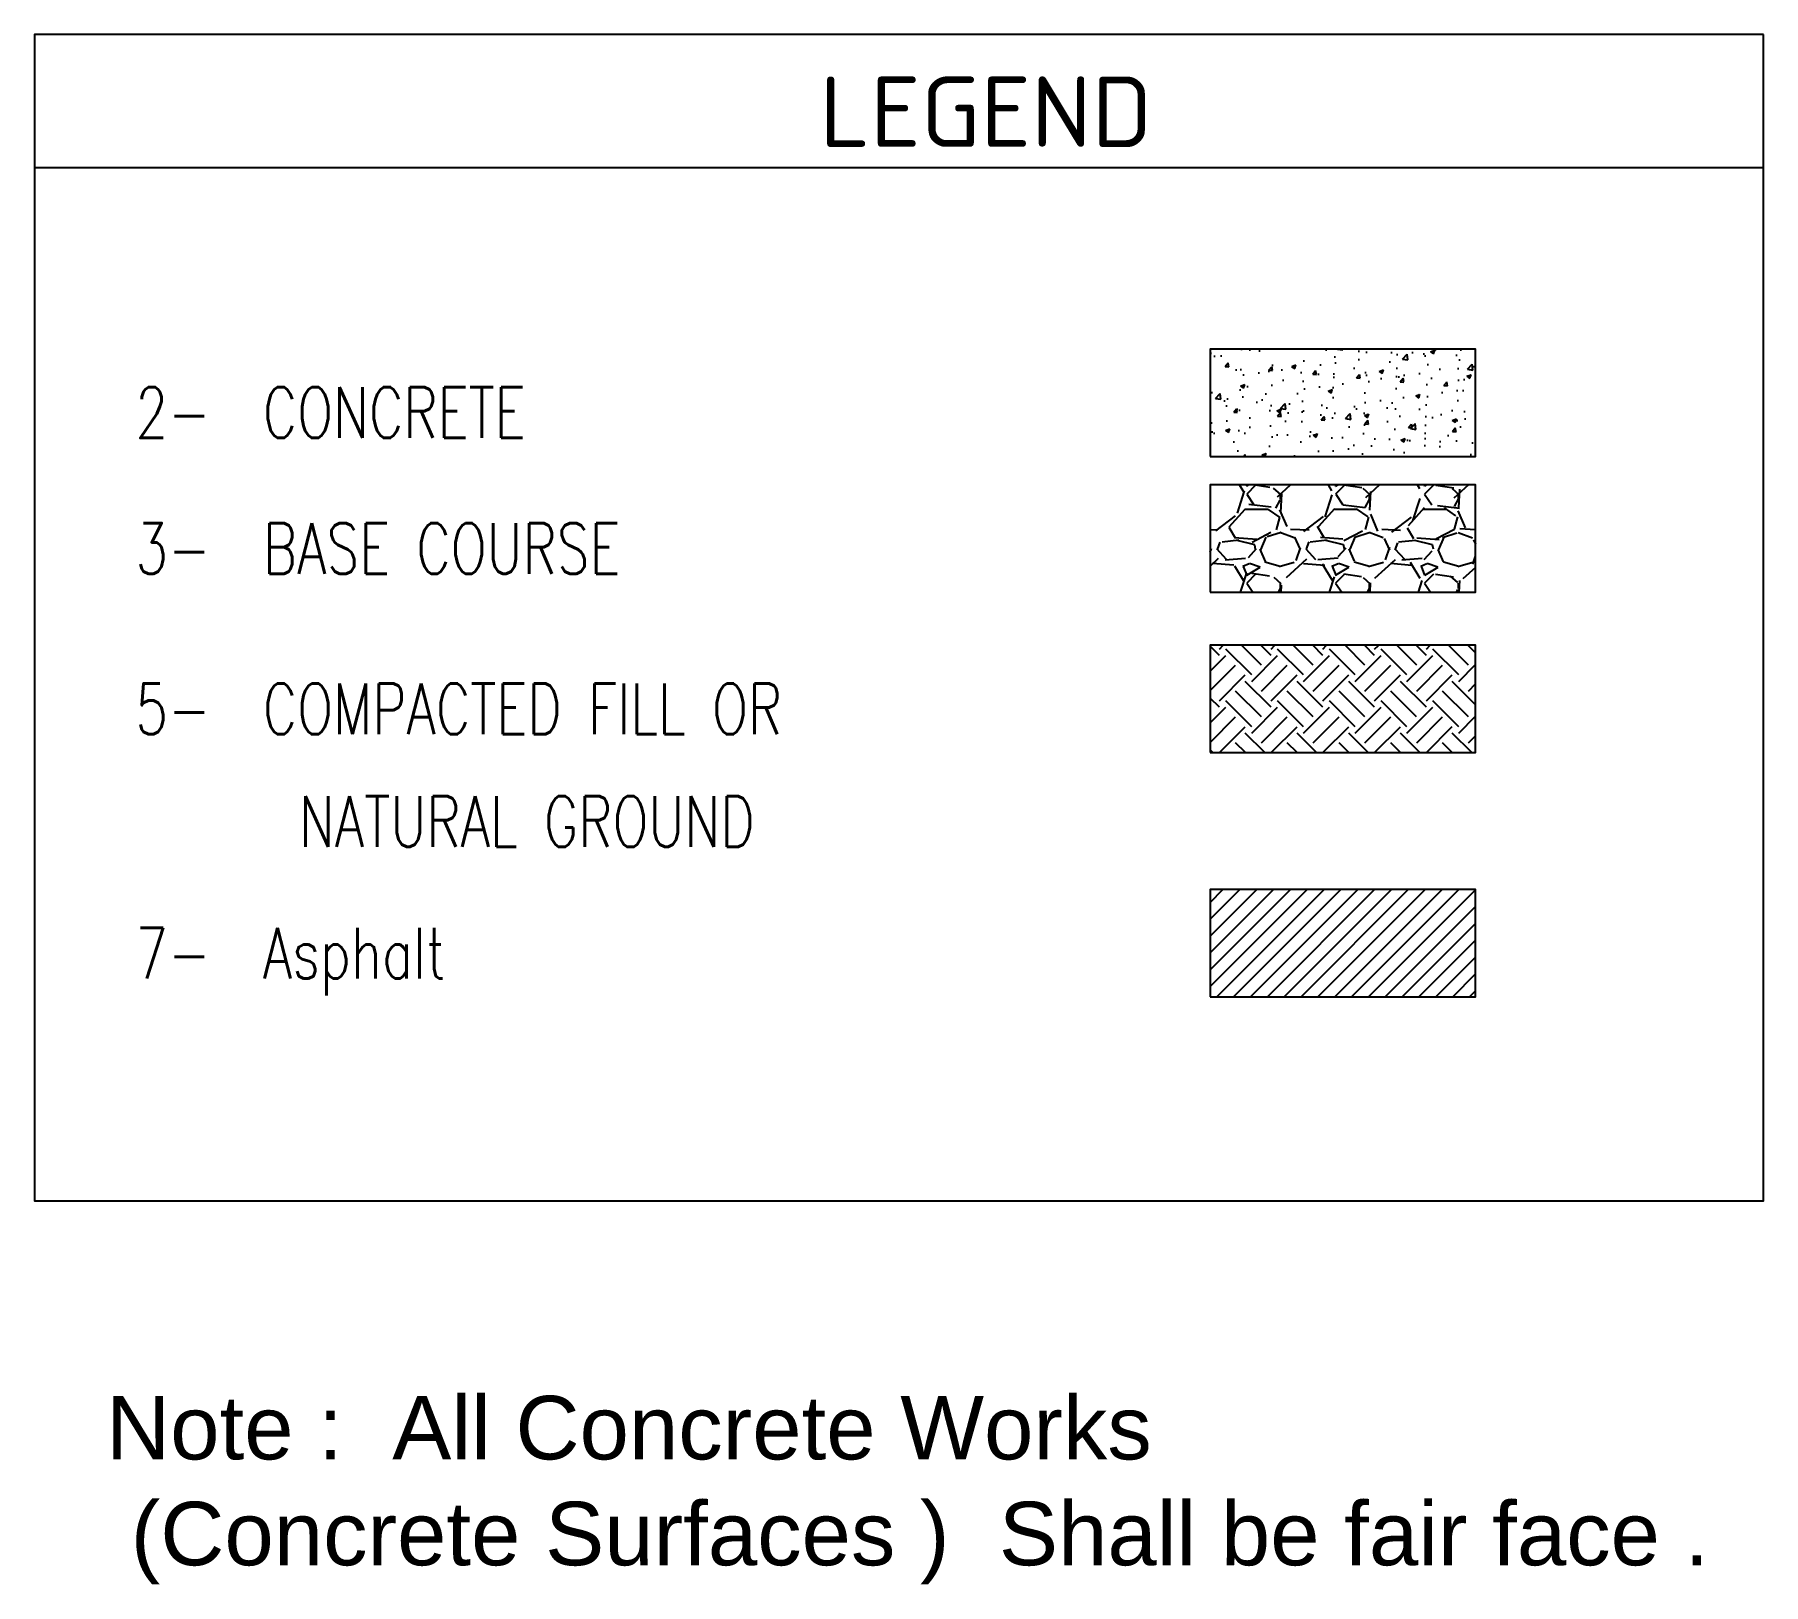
# Model space of a CAD drawing. Extents: x 151242 to 151523, y 158752 to 159354.
# Drawn here: x 151401.07 to 151406.51, y 158888.88 to 158893.76 of the extents above; entities that cross this region are included whole.
import ezdxf

# ---------------------------------------------------------------- set-up
doc = ezdxf.new("R2010")
doc.units = 0
doc.header["$LTSCALE"] = 3
doc.header["$MEASUREMENT"] = 0
for name, color, linetype in [('G-Border', 4, 'CONTINUOUS'), ('G-Text Sub', 3, 'CONTINUOUS'), ('POLI', 3, 'CONTINUOUS'), ('TEXT', 7, 'CONTINUOUS'), ('TEXTS', 1, 'CONTINUOUS'), ('TILES', 8, 'CONTINUOUS'), ('TXT', 6, 'CONTINUOUS'), ('wall-out', 7, 'CONTINUOUS')]:
    doc.layers.add(name, color=color, linetype=linetype)
doc.styles.add('1 - 3.5mm', font='isocpeur.ttf', dxfattribs={"height": 3.5})
doc.styles.add('ROMANS', font='romans.shx')

msp = doc.modelspace()

# ---------------------------------------------------------------- hatches: boundary and pattern name
at = {"layer": 'TEXT', "linetype": 'Continuous'}
h = msp.add_hatch(dxfattribs=at)
h.set_pattern_fill('AR-CONC', color=8, scale=0.019193, style=0)
h.set_pattern_definition([(50, (151681.65515, 158898.60726), (0.137663504, -0.012043996), [0.014394725, -0.15834197]), (355, (151681.65515, 158898.60726), (-0.0266305, 0.14436798), [0.01151578, -0.12667358]), (100.4514, (151681.66663, 158898.60626), (0.11103311, 0.1323239), [0.01223363, -0.13456997]), (46.1842, (151681.65515, 158898.64565), (0.20483521, -0.03176801), [0.02159209, -0.23751296]), (96.6356, (151681.67222, 158898.643), (0.1793895, 0.18696211), [0.01835045, -0.20185492]), (351.1842, (151681.65515, 158898.64565), (0.17938935, 0.18696225), [0.01727367, -0.19001036]), (21, (151681.67435, 158898.63605), (0.11456417, -0.077274507), [0.014394725, -0.15834197]), (326, (151681.67435, 158898.63605), (0.04669943, 0.1391778), [0.01151578, -0.12667358]), (71.4514, (151681.6839, 158898.62961), (0.161263645, 0.06190317), [0.01223363, -0.13456997]), (37.5, (151681.655154, 158898.60726), (0.002333837, 0.063892205), [0, -0.12513814, 0, -0.128592873, 0, -0.1271534]), (7.5, (151681.655154, 158898.60726), (0.050490847, 0.075699306), [0, -0.07331713, 0, -0.122259194, 0, -0.04846224]), (327.5, (151681.612353, 158898.60726), (0.102456359, -0.004328949), [0, -0.047982415, 0, -0.149705136, 0, -0.1986472]), (317.5, (151681.59316, 158898.60726), (0.111930724, 0.019213115), [0, -0.06237714, 0, -0.099419565, 0, -0.1410683])])
h.paths.add_polyline_path([(151405.6033, 158892.4326), (151405.6033, 158892.7703), (151404.768, 158892.7703), (151404.768, 158892.4326)])
h = msp.add_hatch(dxfattribs=at)
h.set_pattern_fill('EARTH', color=8, scale=0.460631, angle=45, style=0)
h.set_pattern_definition([(45, (151681.65515, 158900.94569), (0, 0.16285772), [0.1151578, -0.1151578]), (45, (151681.62462, 158900.97623), (0, 0.16285772), [0.1151578, -0.1151578]), (45, (151681.59408, 158901.00676), (0, 0.16285772), [0.1151578, -0.1151578]), (135, (151681.59408, 158901.02712), (-0.16285772, 7e-17), [0.1151578, -0.1151578]), (135, (151681.62462, 158901.05766), (-0.16285772, 7e-17), [0.1151578, -0.1151578]), (135, (151681.65515, 158901.08819), (-0.16285772, 7e-17), [0.1151578, -0.1151578])])
h.paths.add_polyline_path([(151405.6033, 158891.4999), (151405.6033, 158891.8376), (151404.768, 158891.8376), (151404.768, 158891.4999)])
at = {"layer": 'TEXTS'}
h = msp.add_hatch(dxfattribs=at)
h.set_pattern_fill('ANSI31', color=8, scale=0.3)
h.set_pattern_definition([(45, (-755.352345, -22313.67992), (-0.0265165042945, 0.0265165042945), [])])
h.paths.add_polyline_path([(151405.6033, 158890.7309), (151405.6033, 158891.0686), (151404.768, 158891.0686), (151404.768, 158890.7309)])
at = {"layer": 'TILES', "linetype": 'Continuous'}
h = msp.add_hatch(dxfattribs=at)
h.set_pattern_fill('GRAVEL', color=8, scale=0.28, style=0)
h.set_pattern_definition([(228.0128, (151401.269215, 158884.017976), (-2.239999505, -2.520000376), [0.03767, -3.7293446]), (184.9697, (151401.244015, 158883.989976), (3.360000294, 0.279997566), [0.064643, -6.399659]), (132.5104, (151401.179615, 158883.984376), (2.7999974, -3.08000243), [0.0455806, -4.512489]), (267.2737, (151401.070415, 158883.914376), (0.279998885, 5.600000083), [0.0588666, -5.827796]), (292.8337, (151401.067615, 158883.855576), (-1.400002774, 3.359998995), [0.0577234, -5.7146244]), (357.2737, (151401.090015, 158883.802376), (-5.600000083, 0.279998885), [0.0588666, -5.827796]), (37.6942, (151401.148815, 158883.799576), (-3.640002057, -2.799997313), [0.077848, -7.7069577]), (72.2553, (151401.210415, 158883.847176), (1.960003014, 6.159998945), [0.0734966, -7.27617]), (121.4296, (151401.232815, 158883.917176), (-2.240002306, 3.63999861), [0.059066, -5.8475404]), (175.2364, (151401.202015, 158883.967576), (3.080000265, -0.27999763), [0.067433, -3.3042136]), (222.3974, (151401.134815, 158883.973176), (-3.360002058, -3.079997783), [0.0872054, -8.633345]), (138.8141, (151401.347615, 158883.911576), (-1.960000825, 1.67999925), [0.029764, -2.9466763]), (171.4692, (151401.325215, 158883.931176), (3.63999952, -0.560002215), [0.0566264, -5.606023]), (225, (151401.26921, 158883.93958), (-3e-17, -0.28), [0.039598, -0.356382]), (203.1986, (151401.249615, 158883.973176), (1.39999992, 0.56000037), [0.021324, -2.111092]), (291.8014, (151401.230015, 158883.964776), (-0.27999997, 0.84000008), [0.030157, -1.4776894]), (30.9638, (151401.241215, 158883.936776), (0.83999945, 0.5600007), [0.04898, -1.5836864]), (161.5651, (151401.283215, 158883.96198), (0.5600001, -0.27999955), [0.0354175, -0.85002]), (16.3895, (151401.067615, 158883.964776), (2.800000616, 0.83999796), [0.049616, -4.9119966]), (70.3462, (151401.115215, 158883.978776), (-1.11999867, -3.080000598), [0.041625, -4.120874]), (293.1986, (151401.283215, 158884.017976), (-0.56000037, 1.39999992), [0.042648, -2.089768]), (343.6105, (151401.300015, 158883.978776), (-2.800000616, 0.83999796), [0.049616, -4.9119966]), (339.444, (151401.067615, 158883.791176), (-1.40000052, 0.55999888), [0.0478464, -2.344475]), (294.7751, (151401.112415, 158883.774376), (-1.399997813, 3.08000096), [0.04009, -3.9689]), (66.8014, (151401.286015, 158883.737976), (0.56000037, 1.39999992), [0.042648, -2.089768]), (17.354, (151401.302815, 158883.777176), (-3.640000565, -1.11999846), [0.0469367, -4.6467187]), (69.444, (151401.148815, 158883.737976), (-0.55999888, -1.40000052), [0.023923, -2.368398]), (101.3099, (151401.269215, 158883.737976), (-0.27999934, 1.1200002), [0.014277, -1.413448]), (165.9638, (151401.266415, 158883.751976), (0.84000015, -0.27999946), [0.0577234, -1.096746]), (186.009, (151401.210415, 158883.765976), (2.79999993, 0.27999981), [0.053494, -5.2958984]), (303.6901, (151401.241215, 158883.911576), (-0.2800004, 0.5599999), [0.040382, -0.969172]), (353.1572, (151401.263615, 158883.877976), (4.759999822, -0.56000224), [0.0705023, -6.9797176]), (60.9454, (151401.333615, 158883.869576), (-1.12000001, -1.96000011), [0.0288277, -2.853949]), (90, (151401.34761, 158883.89478), (-0.28, 0.28), [0.0168, -0.2632]), (120.2564, (151401.204815, 158883.774376), (1.11999857, -1.960000688), [0.038899, -3.8509856]), (48.0128, (151401.185215, 158883.807976), (2.239999505, 2.520000376), [0.07534, -3.6916746]), (0, (151401.23561, 158883.86398), (0.28, 0.28), [0.0728, -0.2072]), (325.3048, (151401.308415, 158883.863976), (-2.799998393, 1.96000241), [0.044272, -4.382917]), (254.0546, (151401.344815, 158883.838776), (-0.27999997, -1.12000004), [0.0407686, -1.997662]), (207.646, (151401.333615, 158883.799576), (-5.319998826, -2.80000216), [0.066378, -6.5714527]), (175.4261, (151401.274815, 158883.768776), (-3.640000156, 0.279998544), [0.0702237, -6.9521407])])
h.paths.add_polyline_path([(151405.6033, 158892.0049), (151405.6033, 158892.3426), (151404.768, 158892.3426), (151404.768, 158892.0049)])

# ---------------------------------------------------------------- linework, layer by layer
at = {"layer": 'G-Border', "ltscale": 100}
msp.add_line((151406.5095, 158893.3404), (151401.0676, 158893.3404), dxfattribs=at)
at = {"layer": 'TEXT', "color": 7, "linetype": 'Continuous'}
for points in [[(151404.768, 158892.4326), (151405.6033, 158892.4326), (151405.6033, 158892.7703), (151404.768, 158892.7703)], [(151404.768, 158891.4999), (151405.6033, 158891.4999), (151405.6033, 158891.8376), (151404.768, 158891.8376)], [(151404.768, 158890.7309), (151405.6033, 158890.7309), (151405.6033, 158891.0686), (151404.768, 158891.0686)]]:
    msp.add_lwpolyline(points, close=True, dxfattribs=at)
at = {"layer": 'TILES', "color": 7, "linetype": 'Continuous'}
msp.add_lwpolyline([(151404.768, 158892.0049), (151405.6033, 158892.0049), (151405.6033, 158892.3426), (151404.768, 158892.3426)], close=True, dxfattribs=at)
at = {"layer": 'wall-out'}
msp.add_lwpolyline([(151406.5095, 158893.7604), (151401.0676, 158893.7604), (151401.0676, 158890.0886), (151406.5095, 158890.0886)], close=True, dxfattribs=at)

# ---------------------------------------------------------------- texts
at = {"layer": 'G-Text Sub', "ltscale": 100, "insert": (151404.015, 158893.4064), "char_height": 0.22176, "attachment_point": 7, "style": '1 - 3.5mm'}
msp.add_mtext('\\pi-0.47678;LEGEND', dxfattribs=at)
at = {"layer": 'POLI', "color": 6, "insert": (151401.2927, 158889.4746), "char_height": 0.2, "width": 5.250565, "attachment_point": 1, "style": 'ROMANS'}
msp.add_mtext('{\\fArial|b0|i0|c0|p34;Note :  All Concrete Works\\P (Concrete Surfaces )  Shall be fair face .}', dxfattribs=at)
at = {"layer": 'TXT', "color": 7, "style": 'ROMANS', "width": 0.75}
for s, p in [('2-  CONCRETE', (151401.3851, 158892.4905)), ('3-  BASE COURSE', (151401.3851, 158892.0627)), ('5-  COMPACTED FILL OR ', (151401.3851, 158891.5577)), ('NATURAL GROUND', (151401.8997, 158891.203)), ('7-  Asphalt ', (151401.3851, 158890.7887))]:
    msp.add_text(s, height=0.159941, dxfattribs=at).set_placement(p)

doc.saveas('drawing.dxf')
